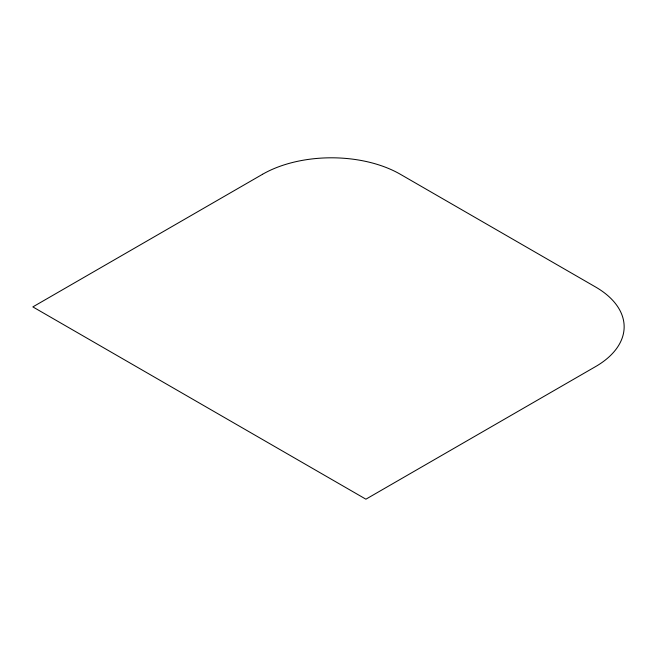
<?xml version="1.0" encoding="UTF-8"?>
<svg xmlns="http://www.w3.org/2000/svg" width="657" height="657" viewBox="0 0 657 657"><rect width="100%" height="100%" fill="white"/><g stroke="black" fill="none" stroke-linecap="round" stroke-linejoin="round"><path stroke-width="0.99" d="M262.545 174.286L32.85 306.901L365.908 499.189L595.603 366.581A97.45 56.264 0 0 0 595.603 287.01L400.368 174.286A97.45 56.264 0 0 0 262.545 174.286"/></g></svg>
